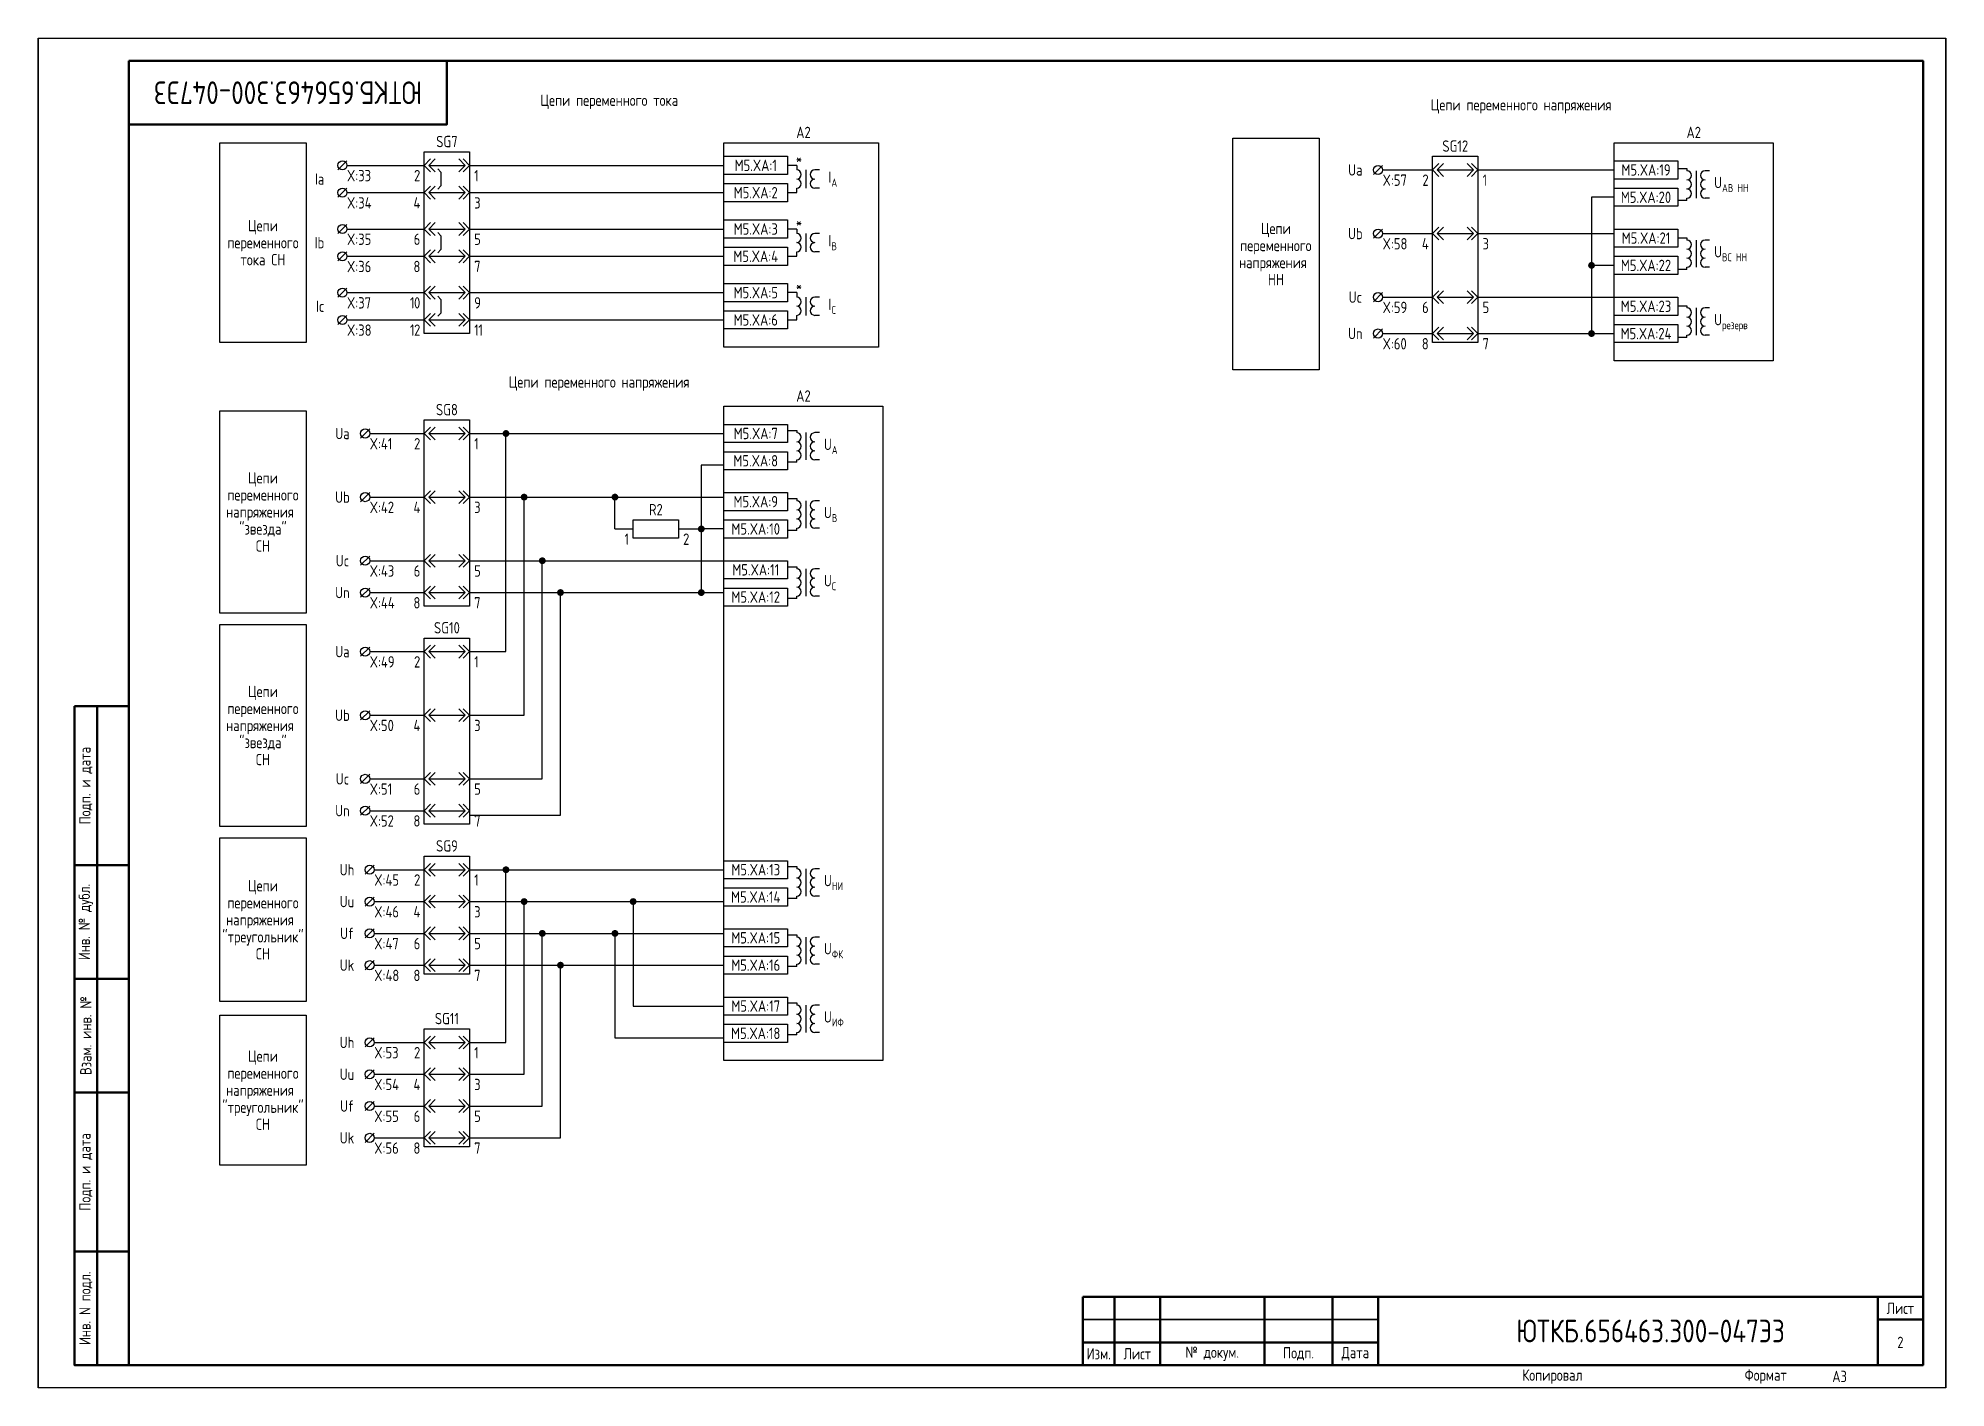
# Paper-space layout 'Лист2' of a CAD drawing. Header units: millimetres. Extents: x 266 to 501, y 22 to 188.
# The model-space entities are those that its viewports show. They can reach past a viewport. Long polylines and large blocks are cut down to what shows.
import ezdxf

# ---------------------------------------------------------------- set-up
doc = ezdxf.new("R2010")
doc.units = ezdxf.units.MM
doc.styles.add('Gost_type_A', font='GOST_A.TTF')

# ---------------------------------------------------------------- blocks, each defined once
blk = doc.blocks.new('Штамп малый нижний')
at = {"lineweight": 50}
for points in [[(-185, 15), (-178, 15), (-178, 5), (-185, 5)], [(-178, 15), (-168, 15), (-168, 5), (-178, 5)], [(-168, 15), (-145, 15), (-145, 5), (-168, 5)], [(-145, 15), (-130, 15), (-130, 5), (-145, 5)], [(-130, 15), (-120, 15), (-120, 5), (-130, 5)], [(-120, 15), (-10, 15), (-10, 0), (-120, 0)], [(-10, 15), (0, 15), (0, 10), (-10, 10)], [(-10, 10), (0, 10), (0, 0), (-10, 0)], [(-185, 5), (-178, 5), (-178, 0), (-185, 0)], [(-178, 5), (-168, 5), (-168, 0), (-178, 0)], [(-168, 5), (-145, 5), (-145, 0), (-168, 0)], [(-145, 5), (-130, 5), (-130, 0), (-145, 0)], [(-130, 5), (-120, 5), (-120, 0), (-130, 0)]]:
    blk.add_lwpolyline(points, close=True, dxfattribs=at)
for points in [[(-185, 15), (-178, 15), (-178, 10), (-185, 10)], [(-178, 15), (-168, 15), (-168, 10), (-178, 10)], [(-168, 15), (-145, 15), (-145, 10), (-168, 10)], [(-145, 15), (-130, 15), (-130, 10), (-145, 10)], [(-130, 15), (-120, 15), (-120, 10), (-130, 10)], [(-185, 10), (-178, 10), (-178, 5), (-185, 5)], [(-178, 10), (-168, 10), (-168, 5), (-178, 5)], [(-168, 10), (-145, 10), (-145, 5), (-168, 5)], [(-145, 10), (-130, 10), (-130, 5), (-145, 5)], [(-130, 10), (-120, 10), (-120, 5), (-130, 5)]]:
    blk.add_lwpolyline(points, close=True)
at = {"char_height": 2.5, "style": 'Gost_type_A'}
for s, insert, width, attachment_point in [('Лист', (-5, 12.5), 10, 5), ('Изм.', (-181.5, 2.5), 7, 5), ('Лист', (-173, 2.5), 10, 5), ('№ докум.', (-156.5, 2.5), 23, 5), ('Подп.', (-137.5, 2.5), 15, 5), ('Дата', (-125, 2.5), 10, 5), ('Копировал', (-75, -2.53), 13.1202, 6), ('Формат', (-30, -2.53), 13.1202, 6)]:
    blk.add_mtext(s, dxfattribs=dict(at, insert=insert, width=width, attachment_point=attachment_point))
blk = doc.blocks.new('Формат_А3')
blk.add_lwpolyline([(-420, 297), (0, 297), (0, 0), (-420, 0)], close=True)
at = {"lineweight": 50}
blk.add_lwpolyline([(-400, 292), (-5, 292), (-5, 5), (-400, 5)], close=True, dxfattribs=at)
blk = doc.blocks.new('Штамп угловой верхний')
at = {"lineweight": 50}
blk.add_lwpolyline([(0, 0), (70, 0), (70, -14), (0, -14)], close=True, dxfattribs=at)
blk = doc.blocks.new('Штамп левый нижний')
at = {"lineweight": 50}
for points in [[(-12, 145), (-7, 145), (-7, 110), (-12, 110)], [(-7, 145), (0, 145), (0, 110), (-7, 110)], [(-12, 110), (-7, 110), (-7, 85), (-12, 85)], [(-7, 110), (0, 110), (0, 85), (-7, 85)], [(-12, 85), (-7, 85), (-7, 60), (-12, 60)], [(-7, 85), (0, 85), (0, 60), (-7, 60)], [(-12, 60), (-7, 60), (-7, 25), (-12, 25)], [(-7, 60), (0, 60), (0, 25), (-7, 25)], [(-12, 25), (-7, 25), (-7, 0), (-12, 0)], [(-7, 25), (0, 25), (0, 0), (-7, 0)]]:
    blk.add_lwpolyline(points, close=True, dxfattribs=at)
at = {"char_height": 2.5, "attachment_point": 5, "rotation": 90, "style": 'Gost_type_A'}
for s, insert, width in [('Подп. и дата', (-9.5, 127.5), 35), ('Инв. № дубл.', (-9.5, 97.5), 25), ('Взам. инв. №', (-9.5, 72.5), 25), ('Подп. и дата', (-9.5, 42.5), 35), ('Инв. N подл.', (-9.5, 12.5), 25)]:
    blk.add_mtext(s, dxfattribs=dict(at, insert=insert, width=width))
blk = doc.blocks.new('БИ_разъем')
for p, q in [((0, 0), (1.41, 1.41)), ((0, 0), (1.41, 1.41)), ((0, 0), (1.41, -1.41)), ((0, 0), (1.41, -1.41)), ((1, 0), (2.41, 1.41)), ((1, 0), (2.41, -1.41)), ((1, 0), (9, 0)), ((9, 0), (7.59, 1.41)), ((9, 0), (7.59, -1.41)), ((10, 0), (8.59, 1.41)), ((10, 0), (8.59, 1.41)), ((10, 0), (8.59, -1.41)), ((10, 0), (8.59, -1.41))]:
    blk.add_line(p, q)
blk = doc.blocks.new('БИ_перемычка')
for p, q in [((2.97, -0.79), (3.67, -1.5)), ((3.67, -1.5), (3.67, -4.5)), ((2.97, -5.21), (3.67, -4.5))]:
    blk.add_line(p, q)
blk = doc.blocks.new('POINT')
at = {"const_width": 0.75}
blk.add_lwpolyline([(-0.375, 0, 1), (0.375, 0, 1)], format="xyb", close=True, dxfattribs=at)

msp = doc.modelspace()

# ---------------------------------------------------------------- linework, layer by layer
for p, q in [((488, 270), (486, 268)), ((488, 269), (505, 269)), ((515, 269), (571, 269)), ((587, 269), (585, 269)), ((716, 269), (714, 267)), ((716, 268), (727, 268)), ((737, 268), (767, 268)), ((488, 264), (486, 262)), ((488.01, 263), (505, 263)), ((515, 263), (571, 263)), ((585, 263), (587, 263)), ((767, 262), (762, 262)), ((762, 262), (762, 232)), ((488, 256), (486, 254)), ((488.01, 255), (505, 255)), ((515, 255), (571, 255)), ((587, 255), (585, 255)), ((716, 255), (714, 253)), ((716, 254), (727, 254)), ((737, 254), (767, 254)), ((488, 250), (486, 248)), ((488.01, 249), (505, 249)), ((515, 249), (571, 249)), ((585, 249), (587, 249)), ((767, 247), (762, 247)), ((488, 242), (486, 240)), ((488.01, 241), (505, 241)), ((515, 241), (571, 241)), ((587, 241), (585, 241)), ((716, 241), (714, 239)), ((716, 240), (727, 240)), ((737, 240), (767, 240)), ((488, 236), (486, 234)), ((488.01, 235), (505, 235)), ((515, 235), (571, 235)), ((585, 235), (587, 235)), ((716, 233), (714, 231)), ((716, 232), (727, 232)), ((737, 232), (767, 232)), ((493, 211), (491, 209)), ((493, 210), (505, 210)), ((515, 210), (571, 210)), ((523, 162), (523, 210)), ((571, 203), (566, 203)), ((566, 203), (566, 175)), ((493, 197), (491, 195)), ((493, 196), (505, 196)), ((515, 196), (571, 196)), ((527, 148), (527, 196)), ((547, 189), (547, 196)), ((547, 189), (551, 189)), ((561, 189), (566, 189)), ((571, 189), (566, 189)), ((493, 183), (491, 181)), ((493, 182), (505, 182)), ((515, 182), (571, 182)), ((531, 134), (531, 182)), ((493, 176), (491, 174)), ((493, 175), (505, 175)), ((515, 175), (571, 175)), ((535, 126), (535, 175)), ((493, 163), (491, 161)), ((493, 162), (505, 162)), ((515, 162), (523, 162)), ((493, 149), (491, 147)), ((493, 148), (505, 148)), ((515, 148), (527, 148)), ((493, 135), (491, 133)), ((493, 134), (505, 134)), ((515, 134), (531, 134)), ((493, 128), (491, 126)), ((493, 127), (505, 127)), ((515, 126), (535, 126)), ((494, 115), (492, 113)), ((494.01, 114), (505, 114)), ((515, 114), (571, 114)), ((523, 76), (523, 114)), ((494, 108), (492, 106)), ((494.01, 107), (505, 107)), ((515, 107), (571, 107)), ((527, 69), (527, 107)), ((551, 107), (551, 84)), ((494, 101), (492, 99)), ((494.01, 100), (505, 100)), ((515, 100), (571, 100)), ((531, 62), (531, 100)), ((547, 100), (547, 77)), ((494, 94), (492, 92)), ((494.01, 93), (505, 93)), ((515, 93), (571, 93)), ((535, 55), (535, 93)), ((551, 84), (571, 84)), ((494, 77), (492, 75)), ((494.01, 76), (505, 76)), ((515, 76), (523, 76)), ((547, 77), (571, 77)), ((494, 70), (492, 68)), ((494.01, 69), (505, 69)), ((515, 69), (527, 69)), ((494, 63), (492, 61)), ((494.01, 62), (505, 62)), ((515, 62), (531, 62)), ((494, 56), (492, 54)), ((494.01, 55), (505, 55)), ((515, 55), (535, 55))]:
    msp.add_line(p, q)
at = {"ltscale": 4}
for p, q in [((587, 269), (587, 268)), ((587, 268.5), (587, 268)), ((589, 268), (589, 264)), ((589, 268), (589, 264)), ((592, 268), (591, 268)), ((592, 268), (591, 268)), ((781, 268.31), (783, 268.31)), ((783, 268.31), (783, 267.81)), ((783, 268.31), (783, 267.81)), ((785, 267.81), (785, 263.81)), ((785, 265.81), (785, 261.81)), ((788, 267.81), (787, 267.81)), ((587, 263), (587, 264)), ((592, 264), (591, 264)), ((592, 264), (591, 264)), ((783, 261.31), (781, 261.31)), ((783, 261.31), (783, 261.81)), ((788, 261.81), (787, 261.81)), ((587, 255), (587, 254)), ((587, 254.5), (587, 254)), ((589, 254), (589, 250)), ((589, 254), (589, 250)), ((592, 254), (591, 254)), ((592, 254), (591, 254)), ((781, 253.08), (783, 253.08)), ((783, 253.08), (783, 252.58)), ((783, 253.08), (783, 252.58)), ((785, 252.58), (785, 248.58)), ((788, 252.58), (787, 252.58)), ((587, 249), (587, 250)), ((592, 250), (591, 250)), ((592, 250), (591, 250)), ((785, 250.58), (785, 246.58)), ((783, 246.08), (781, 246.08)), ((783, 246.08), (783, 246.58)), ((788, 246.58), (787, 246.58)), ((587, 241), (587, 240)), ((587, 240.5), (587, 240)), ((589, 240), (589, 236)), ((589, 240), (589, 236)), ((592, 240), (591, 240)), ((592, 240), (591, 240)), ((587, 235), (587, 236)), ((592, 236), (591, 236)), ((592, 236), (591, 236)), ((781, 238.13), (783, 238.13)), ((783, 238.13), (783, 237.63)), ((783, 238.13), (783, 237.63)), ((785, 237.63), (785, 233.63)), ((785, 235.63), (785, 231.63)), ((788, 237.63), (787, 237.63)), ((783, 231.13), (781, 231.13)), ((783, 231.13), (783, 231.63)), ((788, 231.63), (787, 231.63)), ((585, 210.69), (587, 210.69)), ((587, 210.69), (587, 210.19)), ((587, 210.69), (587, 210.19)), ((589, 210.19), (589, 206.19)), ((592, 210.19), (591, 210.19)), ((589, 208.19), (589, 204.19)), ((587, 203.69), (585, 203.69)), ((587, 203.69), (587, 204.19)), ((592, 204.19), (591, 204.19)), ((585, 195.69), (587, 195.69)), ((587, 195.69), (587, 195.19)), ((587, 195.69), (587, 195.19)), ((589, 195.19), (589, 191.19)), ((592, 195.19), (591, 195.19)), ((587, 188.69), (587, 189.19)), ((589, 193.19), (589, 189.19)), ((592, 189.19), (591, 189.19)), ((587, 188.69), (585, 188.69)), ((585, 180.69), (587, 180.69)), ((587, 180.69), (587, 180.19)), ((587, 180.69), (587, 180.19)), ((589, 180.19), (589, 176.19)), ((589, 178.19), (589, 174.19)), ((592, 180.19), (591, 180.19)), ((587, 173.69), (585, 173.69)), ((587, 173.69), (587, 174.19)), ((592, 174.19), (591, 174.19)), ((585, 114.69), (587, 114.69)), ((587, 114.69), (587, 114.19)), ((587, 114.69), (587, 114.19)), ((589, 114.19), (589, 110.19)), ((592, 114.19), (591, 114.19)), ((589, 112.19), (589, 108.19)), ((587, 107.69), (585, 107.69)), ((587, 107.69), (587, 108.19)), ((592, 108.19), (591, 108.19)), ((585, 99.7), (587, 99.7)), ((587, 99.7), (587, 99.2)), ((587, 99.7), (587, 99.2)), ((589, 99.2), (589, 95.2)), ((589, 97.2), (589, 93.2)), ((592, 99.2), (591, 99.2)), ((587, 92.7), (585, 92.7)), ((587, 92.7), (587, 93.2)), ((592, 93.2), (591, 93.2)), ((585, 84.69), (587, 84.69)), ((587, 84.69), (587, 84.19)), ((587, 84.69), (587, 84.19)), ((589, 84.19), (589, 80.19)), ((592, 84.19), (591, 84.19)), ((589, 82.19), (589, 78.19)), ((587, 77.69), (585, 77.69)), ((587, 77.69), (587, 78.19)), ((592, 78.19), (591, 78.19))]:
    msp.add_line(p, q, dxfattribs=at)
for points in [[(479, 230), (460, 230), (460, 274), (479, 274)], [(571, 274), (605, 274), (605, 229), (571, 229)], [(702, 224), (683, 224), (683, 275), (702, 275)], [(767, 274), (802, 274), (802, 226), (767, 226)], [(505, 272), (515, 272), (515, 232), (505, 232)], [(571, 271), (585, 271), (585, 267), (571, 267)], [(727, 271), (737, 271), (737, 230), (727, 230)], [(767, 270), (781, 270), (781, 266), (767, 266)], [(571, 265), (585, 265), (585, 261), (571, 261)], [(767, 264), (781, 264), (781, 260), (767, 260)], [(571, 257), (585, 257), (585, 253), (571, 253)], [(767, 255), (781, 255), (781, 251), (767, 251)], [(571, 251), (585, 251), (585, 247), (571, 247)], [(767, 249), (781, 249), (781, 245), (767, 245)], [(571, 243), (585, 243), (585, 239), (571, 239)], [(767, 240), (781, 240), (781, 236), (767, 236)], [(571, 237), (585, 237), (585, 233), (571, 233)], [(767, 234), (781, 234), (781, 230), (767, 230)], [(479, 170.5), (460, 170.5), (460, 215), (479, 215)], [(571, 216), (606, 216), (606, 72), (571, 72)], [(505, 213), (515, 213), (515, 172), (505, 172)], [(571, 212), (585, 212), (585, 208), (571, 208)], [(571, 206), (585, 206), (585, 202), (571, 202)], [(571, 197), (585, 197), (585, 193), (571, 193)], [(551, 191), (561, 191), (561, 187), (551, 187)], [(571, 191), (585, 191), (585, 187), (571, 187)], [(571, 182), (585, 182), (585, 178), (571, 178)], [(571, 176), (585, 176), (585, 172), (571, 172)], [(479, 123.5), (460, 123.5), (460, 168), (479, 168)], [(505, 165), (515, 165), (515, 124), (505, 124)], [(479, 85), (460, 85), (460, 121), (479, 121)], [(505, 117), (515, 117), (515, 91), (505, 91)], [(571, 116), (585, 116), (585, 112), (571, 112)], [(571, 110), (585, 110), (585, 106), (571, 106)], [(571, 101.01), (585, 101.01), (585, 97.01), (571, 97.01)], [(571, 95.01), (585, 95.01), (585, 91.01), (571, 91.01)], [(571, 86), (585, 86), (585, 82), (571, 82)], [(479, 49), (460, 49), (460, 82), (479, 82)], [(571, 80), (585, 80), (585, 76), (571, 76)], [(505, 79), (515, 79), (515, 53), (505, 53)]]:
    msp.add_lwpolyline(points, close=True)
for centre in [(487, 269), (715, 268), (487, 263), (487, 255), (715, 254), (487, 249), (487, 241), (715, 240), (487, 235), (715, 232), (492, 210), (492, 196), (492, 182), (492, 175), (492, 162), (492, 148), (492, 134), (492, 127), (493, 114), (493, 107), (493, 100), (493, 93), (493, 76), (493, 69), (493, 62), (493, 55)]:
    msp.add_circle(centre, 1)
for centre, start, end in [((587, 267), 270, 90), ((587, 267), 270, 90), ((587, 265), 270, 90), ((587, 265), 270, 90), ((591, 267), 90, 270), ((591, 267), 90, 270), ((591, 265), 90, 270), ((591, 265), 90, 270), ((783, 266.81), 270, 90), ((783, 264.81), 270, 90), ((787, 266.81), 90, 270), ((787, 266.81), 90, 270), ((787, 264.81), 90, 270), ((787, 264.81), 90, 270), ((783, 262.81), 270, 90), ((787, 262.81), 90, 270), ((587, 253), 270, 90), ((587, 253), 270, 90), ((587, 251), 270, 90), ((587, 251), 270, 90), ((591, 253), 90, 270), ((591, 253), 90, 270), ((591, 251), 90, 270), ((591, 251), 90, 270), ((783, 251.58), 270, 90), ((787, 251.58), 90, 270), ((787, 251.58), 90, 270), ((783, 249.58), 270, 90), ((783, 247.58), 270, 90), ((787, 249.58), 90, 270), ((787, 249.58), 90, 270), ((787, 247.58), 90, 270), ((587, 239), 270, 90), ((587, 239), 270, 90), ((591, 239), 90, 270), ((591, 239), 90, 270), ((587, 237), 270, 90), ((587, 237), 270, 90), ((591, 237), 90, 270), ((591, 237), 90, 270), ((783, 236.63), 270, 90), ((783, 234.63), 270, 90), ((787, 236.63), 90, 270), ((787, 236.63), 90, 270), ((787, 234.63), 90, 270), ((787, 234.63), 90, 270), ((783, 232.63), 270, 90), ((787, 232.63), 90, 270), ((587, 209.19), 270, 90), ((591, 209.19), 90, 270), ((591, 209.19), 90, 270), ((587, 207.19), 270, 90), ((587, 205.19), 270, 90), ((591, 207.19), 90, 270), ((591, 207.19), 90, 270), ((591, 205.19), 90, 270), ((587, 194.19), 270, 90), ((591, 194.19), 90, 270), ((591, 194.19), 90, 270), ((587, 192.19), 270, 90), ((587, 190.19), 270, 90), ((591, 192.19), 90, 270), ((591, 192.19), 90, 270), ((591, 190.19), 90, 270), ((587, 179.19), 270, 90), ((587, 177.19), 270, 90), ((591, 179.19), 90, 270), ((591, 179.19), 90, 270), ((591, 177.19), 90, 270), ((591, 177.19), 90, 270), ((587, 175.19), 270, 90), ((591, 175.19), 90, 270), ((587, 113.19), 270, 90), ((591, 113.19), 90, 270), ((591, 113.19), 90, 270), ((587, 111.19), 270, 90), ((587, 109.19), 270, 90), ((591, 111.19), 90, 270), ((591, 111.19), 90, 270), ((591, 109.19), 90, 270), ((587, 98.2), 270, 90), ((587, 96.2), 270, 90), ((591, 98.2), 90, 270), ((591, 98.2), 90, 270), ((591, 96.2), 90, 270), ((591, 96.2), 90, 270), ((587, 94.2), 270, 90), ((591, 94.2), 90, 270), ((587, 83.19), 270, 90), ((591, 83.19), 90, 270), ((591, 83.19), 90, 270), ((587, 81.19), 270, 90), ((587, 79.19), 270, 90), ((591, 81.19), 90, 270), ((591, 81.19), 90, 270), ((591, 79.19), 90, 270)]:
    msp.add_arc(centre, 1, start, end, dxfattribs=at)

# ---------------------------------------------------------------- block references
at = {"color": 1}
for name, p in [('Формат_А3', (420, 0)), ('Формат_А3', (840, 0)), ('Формат_А3', (1260, 0)), ('Штамп левый нижний', (440, 5)), ('Штамп малый нижний', (835, 5))]:
    msp.add_blockref(name, p, dxfattribs=at)
for name, p in [('Штамп угловой верхний', (440, 292)), ('БИ_разъем', (505, 269)), ('БИ_разъем', (727, 268)), ('БИ_перемычка', (505, 269)), ('БИ_разъем', (505, 263)), ('БИ_разъем', (505, 255)), ('БИ_перемычка', (505, 255)), ('БИ_разъем', (727, 254)), ('БИ_разъем', (505, 249)), ('POINT', (762, 247)), ('БИ_разъем', (505, 241)), ('БИ_перемычка', (505, 241)), ('БИ_разъем', (727, 240)), ('БИ_разъем', (505, 235)), ('БИ_разъем', (727, 232)), ('POINT', (762, 232)), ('БИ_разъем', (505, 210)), ('POINT', (523, 210)), ('БИ_разъем', (505, 196)), ('POINT', (527, 196)), ('POINT', (547, 196)), ('POINT', (566, 189)), ('БИ_разъем', (505, 182)), ('POINT', (531, 182)), ('БИ_разъем', (505, 175)), ('POINT', (535, 175)), ('POINT', (566, 175)), ('БИ_разъем', (505, 162)), ('БИ_разъем', (505, 148)), ('БИ_разъем', (505, 134)), ('БИ_разъем', (505, 127)), ('БИ_разъем', (505, 114)), ('POINT', (523, 114)), ('БИ_разъем', (505, 107)), ('POINT', (527, 107)), ('POINT', (551, 107)), ('БИ_разъем', (505, 100)), ('POINT', (531, 100)), ('POINT', (547, 100)), ('БИ_разъем', (505, 93)), ('POINT', (535, 93)), ('БИ_разъем', (505, 76)), ('БИ_разъем', (505, 69)), ('БИ_разъем', (505, 62)), ('БИ_разъем', (505, 55))]:
    msp.add_blockref(name, p)

# ---------------------------------------------------------------- texts
at = {"insert": (475, 285), "char_height": 5, "width": 70, "attachment_point": 5, "rotation": 180, "style": 'Gost_type_A'}
msp.add_mtext('ЮТКБ.656463.300-047Э3', dxfattribs=at)
at = {"char_height": 2.5, "line_spacing_factor": 0.9, "style": 'Gost_type_A'}
for s, insert, width, attachment_point in [('Цепи переменного тока', (545.75, 283), 197.5, 5), ('Цепи переменного напряжения', (746.5, 282), 197, 5), ('A2', (588.5, 275), 35, 8), ('A2', (784.5, 275), 35, 8), ('SG7', (510, 273), 10, 8), ('SG12', (732, 272), 10, 8), ('Ua', (710, 268), 6, 5), ('Ia', (483, 266), 6, 6), ('X:33', (488, 268), 10, 1), ('{\\T0.9;2}', (504, 268), 5, 3), ('{\\T0.9;1}', (516, 268), 5, 1), ('X:57', (716, 267), 10, 1), ('{\\T0.9;2}', (726, 267), 5, 3), ('{\\T0.9;1}', (738, 267), 5, 1), ('X:34', (488, 262), 10, 1), ('{\\T0.9;4}', (504, 262), 5, 3), ('{\\T0.9;3}', (516, 262), 5, 1), ('Цепи переменного \\Pтока СН', (469.5, 252), 19, 5), ('Цепи переменного напряжения  НН', (692.5, 249.5), 19, 5), ('Ib', (483, 252), 6, 6), ('X:35', (488, 254), 10, 1), ('{\\T0.9;6}', (504, 254), 5, 3), ('{\\T0.9;5}', (516, 254), 5, 1), ('Ub', (710, 254), 6, 5), ('X:58', (716, 253), 10, 1), ('{\\T0.9;4}', (726, 253), 5, 3), ('{\\T0.9;3}', (738, 253), 5, 1), ('X:36', (488, 248), 10, 1), ('{\\T0.9;8}', (504, 248), 5, 3), ('{\\T0.9;7}', (516, 248), 5, 1), ('X:37', (488, 240), 10, 1), ('{\\T0.9;10}', (504, 240), 5, 3), ('{\\T0.9;9}', (516, 240), 5, 1), ('Uc', (710, 240), 6, 5), ('Ic', (483, 238), 6, 6), ('X:59', (716, 239), 10, 1), ('{\\T0.9;6}', (726, 239), 5, 3), ('{\\T0.9;5}', (738, 239), 5, 1), ('X:38', (488, 234), 10, 1), ('{\\T0.9;12}', (504, 234), 5, 3), ('{\\T0.9;11}', (516, 234), 5, 1), ('Un', (710, 232), 6, 5), ('X:60', (716, 231), 10, 1), ('{\\T0.9;8}', (726, 231), 5, 3), ('{\\T0.9;7}', (738, 231), 5, 1), ('Цепи переменного напряжения', (543.5, 221), 197, 5), ('A2', (588.5, 217), 35, 8), ('SG8', (510, 214), 10, 8), ('Ua', (487, 210), 6, 5), ('X:41', (493, 209), 10, 1), ('{\\T0.9;2}', (504, 209), 5, 3), ('{\\T0.9;1}', (516, 209), 5, 1), ('Цепи переменного напряжения  "звезда"\\PСН', (469.5, 192.75), 19, 5), ('Ub', (487, 196), 6, 5), ('X:42', (493, 195), 10, 1), ('{\\T0.9;4}', (504, 195), 5, 3), ('{\\T0.9;3}', (516, 195), 5, 1), ('R2', (556, 192), 10, 8), ('{\\T0.9;1}', (550, 188), 5, 3), ('{\\T0.9;2}', (562, 188), 5, 1), ('Uc', (487, 182), 6, 5), ('X:43', (493, 181), 10, 1), ('{\\T0.9;6}', (504, 181), 5, 3), ('{\\T0.9;5}', (516, 181), 5, 1), ('Un', (487, 175), 6, 5), ('X:44', (493, 174), 10, 1), ('{\\T0.9;8}', (504, 174), 5, 3), ('{\\T0.9;7}', (516, 174), 5, 1), ('SG10', (510, 166), 10, 8), ('Ua', (487, 162), 6, 5), ('X:49', (493, 161), 10, 1), ('{\\T0.9;2}', (504, 161), 5, 3), ('{\\T0.9;1}', (516, 161), 5, 1), ('Цепи переменного напряжения  "звезда"\\PСН', (469.5, 145.75), 19, 5), ('Ub', (487, 148), 6, 5), ('X:50', (493, 147), 10, 1), ('{\\T0.9;4}', (504, 147), 5, 3), ('{\\T0.9;3}', (516, 147), 5, 1), ('Uc', (487, 134), 6, 5), ('X:51', (493, 133), 10, 1), ('{\\T0.9;6}', (504, 133), 5, 3), ('{\\T0.9;5}', (516, 133), 5, 1), ('Un', (487, 127), 6, 5), ('X:52', (493, 126), 10, 1), ('{\\T0.9;8}', (504, 126), 5, 3), ('{\\T0.9;7}', (516, 126), 5, 1), ('SG9', (510, 118), 10, 8), ('Uh', (488, 114), 6, 5), ('Цепи переменного напряжения  "треугольник"\\PСН', (469.5, 103), 19, 5), ('X:45', (494, 113), 8, 1), ('{\\T0.9;2}', (504, 113), 5, 3), ('{\\T0.9;1}', (516, 113), 5, 1), ('Uu', (488, 107), 6, 5), ('X:46', (494, 106), 8, 1), ('{\\T0.9;4}', (504, 106), 5, 3), ('{\\T0.9;3}', (516, 106), 5, 1), ('Uf', (488, 100), 6, 5), ('X:47', (494, 99), 8, 1), ('{\\T0.9;6}', (504, 99), 5, 3), ('{\\T0.9;5}', (516, 99), 5, 1), ('Uk', (488, 93), 6, 5), ('X:48', (494, 92), 8, 1), ('{\\T0.9;8}', (504, 92), 5, 3), ('{\\T0.9;7}', (516, 92), 5, 1), ('SG11', (510, 80), 10, 8), ('Uh', (488, 76), 6, 5), ('Цепи переменного напряжения  "треугольник"\\PСН', (469.5, 65.5), 19, 5), ('X:53', (494, 75), 8, 1), ('{\\T0.9;2}', (504, 75), 5, 3), ('{\\T0.9;1}', (516, 75), 5, 1), ('Uu', (488, 69), 6, 5), ('X:54', (494, 68), 8, 1), ('{\\T0.9;4}', (504, 68), 5, 3), ('{\\T0.9;3}', (516, 68), 5, 1), ('Uf', (488, 62), 6, 5), ('X:55', (494, 61), 8, 1), ('{\\T0.9;6}', (504, 61), 5, 3), ('{\\T0.9;5}', (516, 61), 5, 1), ('Uk', (488, 55), 6, 5), ('X:56', (494, 54), 8, 1), ('{\\T0.9;8}', (504, 54), 5, 3), ('{\\T0.9;7}', (516, 54), 5, 1)]:
    msp.add_mtext(s, dxfattribs=dict(at, insert=insert, width=width, attachment_point=attachment_point))
at = {"style": 'Gost_type_A'}
for s, insert, char_height, width, attachment_point in [('M5.XA:1', (578, 269), 2.5, 14, 5), ('*', (587.5, 270.5), 2.5, 3, 5), ('M5.XA:19', (774, 268), 2.5, 14, 5), ('\\A1;I{\\H0.7x;\\S^ A ;}', (594, 266), 2.5, 8, 4), ('\\A1;U{\\H0.7x;\\S^ АВ НН;}', (789, 264.81), 2.5, 12, 4), ('M5.XA:2', (577.99, 263), 2.5, 14.018, 5), ('M5.XA:20', (773.99, 261.99), 2.5, 14.018, 5), ('M5.XA:3', (578, 255), 2.5, 14, 5), ('*', (587.5, 256.5), 2.5, 3, 5), ('\\A1;I{\\H0.7x;\\S^ B ;}', (594, 252), 2.5, 8, 4), ('M5.XA:21', (774, 253), 2.5, 14, 5), ('M5.XA:4', (577.99, 248.99), 2.5, 14.018, 5), ('M5.XA:22', (773.99, 246.99), 2.5, 14.018, 5), ('\\A1;U{\\H0.7x;\\S^ ВС НН;}', (789, 249.58), 2.5, 9.8643, 4), ('M5.XA:5', (578, 241), 2.5, 14, 5), ('*', (587.5, 242.5), 2.5, 3, 5), ('\\A1;I{\\H0.7x;\\S^ C ;}', (594, 238), 2.5, 8, 4), ('M5.XA:6', (577.99, 234.99), 2.5, 14.018, 5), ('M5.XA:23', (774, 238), 2.5, 14, 5), ('\\A1;U{\\H0.7x;\\S^ резерв;}', (789, 234.63), 2.5, 12, 4), ('M5.XA:24', (773.99, 231.99), 2.5, 14.018, 5), ('M5.XA:7', (578, 210), 2.5, 14, 5), ('\\A1;U{\\H0.7x;\\S^ А ;}', (593, 207.19), 2.5, 12, 4), ('M5.XA:8', (577.99, 203.99), 2.5, 14.018, 5), ('M5.XA:9', (578, 195), 2.5, 14, 5), ('\\A1;U{\\H0.7x;\\S^ В;}', (593, 192.19), 2.5, 12, 4), ('M5.XA:10', (577.99, 188.99), 2.5, 14.018, 5), ('M5.XA:11', (578, 180), 2.5, 14, 5), ('\\A1;U{\\H0.7x;\\S^ С;}', (593, 177.19), 2.5, 12, 4), ('M5.XA:12', (577.99, 174), 2.5, 14.018, 5), ('M5.XA:13', (578, 114.01), 2.5, 14, 5), ('M5.XA:14', (577.99, 108), 2.5, 14.018, 5), ('\\A1;U{\\H0.7x;\\S^ НИ;}', (593, 111.19), 2.5, 12, 4), ('M5.XA:15', (578, 99.02), 2.5, 14, 5), ('\\A1;U{\\H0.7x;\\S^ ФК;}', (593, 96.2), 2.5, 12, 4), ('M5.XA:16', (577.99, 93.01), 2.5, 14.018, 5), ('M5.XA:17', (578, 84), 2.5, 14, 5), ('\\A1;U{\\H0.7x;\\S^ ИФ;}', (593, 81.19), 2.5, 12, 4), ('M5.XA:18', (577.99, 78), 2.5, 14.018, 5), ('ЮТКБ.656463.300-047Э3', (775, 12.5), 5, 120, 5), ('2', (830, 10), 2.5, 10, 5), ('A3', (815, 2.5), 2.5, 20, 4)]:
    msp.add_mtext(s, dxfattribs=dict(at, insert=insert, char_height=char_height, width=width, attachment_point=attachment_point))

psp = doc.layouts.new('Лист2')

# ---------------------------------------------------------------- viewports
at = {"layer": '0'}
psp.add_viewport(center=(383.68, 105.01), size=(235.18, 166.3039), view_center_point=(630, 148.5), view_height=297, dxfattribs=at)

doc.saveas('drawing.dxf')
